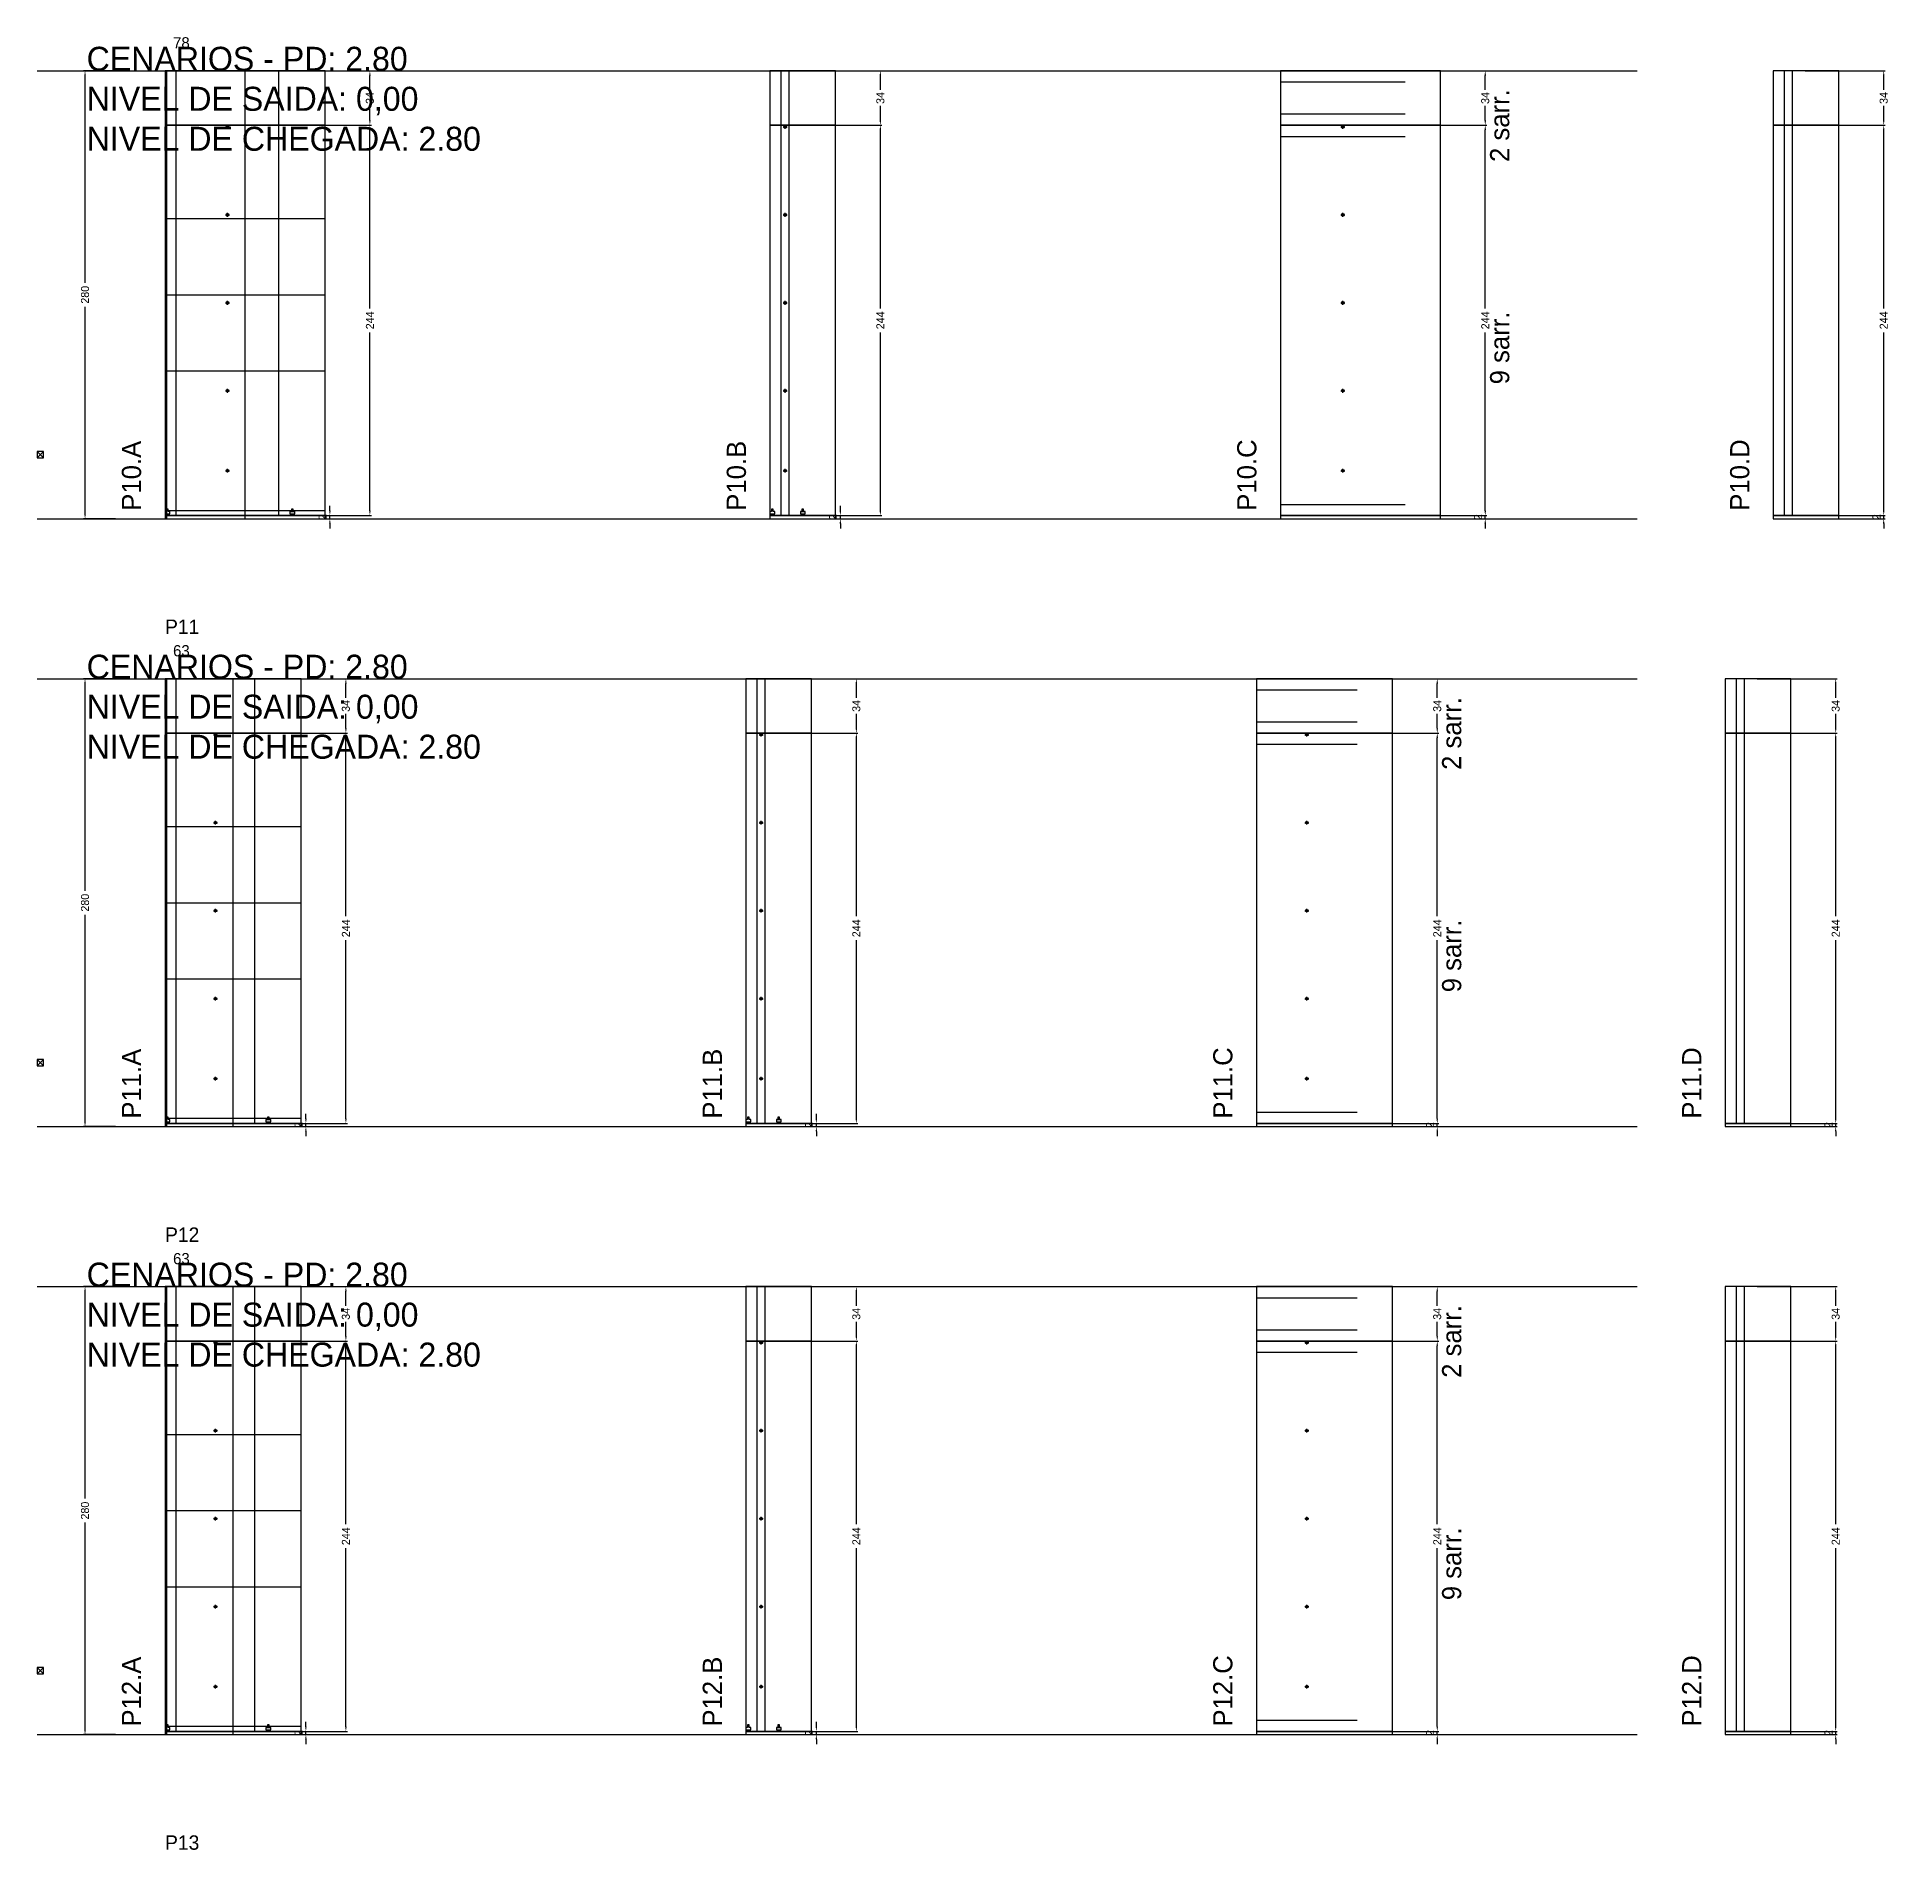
# Model space of a CAD drawing. Header units: centimetres. Extents: x -8500 to 4118, y -39526 to 295.
# Drawn here: x -7000 to -5843, y -4632 to -3499 of the extents above; entities that cross this region are included whole.
import ezdxf

# ---------------------------------------------------------------- set-up
doc = ezdxf.new("R2010")
doc.units = ezdxf.units.CM
doc.linetypes.add('DASHED', pattern=[2, -2])
for name, color, linetype in [('CHAPA', 140, 'Continuous'), ('COTA', 241, 'Continuous'), ('COTAS FURACAO', 16, 'Continuous'), ('Madeira', 30, 'Continuous'), ('MEIO_PONT', 160, 'Continuous'), ('NOMENCLATURA', 7, 'Continuous'), ('Nível', 160, 'Continuous'), ('Painéis', 200, 'Continuous'), ('Perfil Metálico', 150, 'Continuous'), ('SARR_2.2x7', 40, 'Continuous'), ('SARRAFO DE PRESSAO', 200, 'Continuous'), ('texto', 7, 'Continuous'), ('TEXTO_GERAL', 7, 'Continuous')]:
    doc.layers.add(name, color=color, linetype=linetype)
doc.dimstyles.new('PAINEL-NOVA', dxfattribs={"dimtxt": 5, "dimasz": 3, "dimexe": 1, "dimexo": 1, "dimgap": 1, "dimtad": 1, "dimcen": 2.5, "dimazin": 3, "dimtfac": 1, "dimtmove": 0, "dimatfit": 3})

# ---------------------------------------------------------------- blocks, each defined once
blk = doc.blocks.new('_CLOSEDFILLED')
at = {"color": 0, "linetype": 'BYBLOCK'}
blk.add_solid([(-1, 0.16), (0, 0), (-1, -0.16)], dxfattribs=at)
blk = doc.blocks.new('*D235')
for p, q in [((-6951, -3520), (-6971, -3520)), ((-6970, -3652.5), (-6970, -3523)), ((-6970, -3797), (-6970, -3667.5)), ((-6951, -3800), (-6971, -3800))]:
    blk.add_line(p, q)
at = {"layer": 'Defpoints'}
for p in [(-6950, -3520), (-6970, -3800), (-6950, -3800)]:
    blk.add_point(p, dxfattribs=at)
at = {"layer": 'COTA', "xscale": 3, "yscale": 3}
for p, rotation in [((-6970, -3520), 90), ((-6970, -3800), 270)]:
    blk.add_blockref('_CLOSEDFILLED', p, dxfattribs=dict(at, rotation=rotation))
at = {"layer": 'COTA', "insert": (-6970, -3660), "char_height": 5, "attachment_point": 5, "rotation": 90}
blk.add_mtext('280', dxfattribs=at)
blk = doc.blocks.new('MULDURA')
at = {"layer": 'Paineis'}
for p, q in [((0, 0), (4, 4)), ((4, 0), (0, 4))]:
    blk.add_line(p, q, dxfattribs=at)
blk.add_lwpolyline([(0, 0), (4, 0), (4, 4), (0, 4)], close=True, dxfattribs=at)
blk = doc.blocks.new('*D237')
for p, q in [((-6841, -3554), (-6791, -3554)), ((-6792, -3668.5), (-6792, -3557)), ((-6792, -3795), (-6792, -3683.5)), ((-6841, -3798), (-6791, -3798))]:
    blk.add_line(p, q)
at = {"layer": 'Defpoints'}
for p in [(-6842, -3554), (-6842, -3798), (-6792, -3798)]:
    blk.add_point(p, dxfattribs=at)
at = {"layer": 'COTA', "xscale": 3, "yscale": 3}
for p, rotation in [((-6792, -3554), 90), ((-6792, -3798), 270)]:
    blk.add_blockref('_CLOSEDFILLED', p, dxfattribs=dict(at, rotation=rotation))
at = {"layer": 'COTA', "insert": (-6792, -3676), "char_height": 5, "attachment_point": 5, "rotation": 90}
blk.add_mtext('244', dxfattribs=at)
blk = doc.blocks.new('*D238')
for p, q in [((-6841, -3520), (-6791, -3520)), ((-6792, -3532), (-6792, -3523)), ((-6792, -3551), (-6792, -3542)), ((-6841, -3554), (-6791, -3554))]:
    blk.add_line(p, q)
at = {"layer": 'Defpoints'}
for p in [(-6842, -3520), (-6842, -3554), (-6792, -3554)]:
    blk.add_point(p, dxfattribs=at)
at = {"layer": 'COTA', "xscale": 3, "yscale": 3}
for p, rotation in [((-6792, -3520), 90), ((-6792, -3554), 270)]:
    blk.add_blockref('_CLOSEDFILLED', p, dxfattribs=dict(at, rotation=rotation))
at = {"layer": 'COTA', "insert": (-6792, -3537), "char_height": 5, "attachment_point": 5, "rotation": 90}
blk.add_mtext('34', dxfattribs=at)
blk = doc.blocks.new('SLIPTEE')
at = {"layer": 'Paineis'}
blk.add_lwpolyline([(0, 0), (3, 0), (3, 1.5), (2, 1.5), (2, 3), (1, 3), (1, 1.5), (0, 1.5)], close=True, dxfattribs=at)
blk = doc.blocks.new('SLIPTDD')
at = {"layer": 'Paineis'}
blk.add_line((0, 1.5), (3, 1.5), dxfattribs=at)
blk.add_lwpolyline([(0, 0), (3, 0), (3, 1.5), (2, 1.5), (2, 3), (1, 3), (1, 1.5), (0, 1.5)], close=True, dxfattribs=at)
blk = doc.blocks.new('furacao')
at = {"layer": 'COTAS FURACAO'}
for p, q in [((-1.2, 0), (1.2, 0)), ((0, -1.2), (0, 1.2))]:
    blk.add_line(p, q, dxfattribs=at)
blk.add_circle((0, 0), 0.8, dxfattribs=at)
blk = doc.blocks.new('*D240')
for p, q in [((-6522, -3554), (-6472, -3554)), ((-6473, -3668.5), (-6473, -3557)), ((-6473, -3795), (-6473, -3683.5)), ((-6522, -3798), (-6472, -3798))]:
    blk.add_line(p, q)
at = {"layer": 'Defpoints'}
for p in [(-6523, -3554), (-6523, -3798), (-6473, -3798)]:
    blk.add_point(p, dxfattribs=at)
at = {"layer": 'COTA', "xscale": 3, "yscale": 3}
for p, rotation in [((-6473, -3554), 90), ((-6473, -3798), 270)]:
    blk.add_blockref('_CLOSEDFILLED', p, dxfattribs=dict(at, rotation=rotation))
at = {"layer": 'COTA', "insert": (-6473, -3676), "char_height": 5, "attachment_point": 5, "rotation": 90}
blk.add_mtext('244', dxfattribs=at)
blk = doc.blocks.new('*D241')
for p, q in [((-6522, -3520), (-6472, -3520)), ((-6473, -3532), (-6473, -3523)), ((-6473, -3551), (-6473, -3542)), ((-6522, -3554), (-6472, -3554))]:
    blk.add_line(p, q)
at = {"layer": 'Defpoints'}
for p in [(-6523, -3520), (-6523, -3554), (-6473, -3554)]:
    blk.add_point(p, dxfattribs=at)
at = {"layer": 'COTA', "xscale": 3, "yscale": 3}
for p, rotation in [((-6473, -3520), 90), ((-6473, -3554), 270)]:
    blk.add_blockref('_CLOSEDFILLED', p, dxfattribs=dict(at, rotation=rotation))
at = {"layer": 'COTA', "insert": (-6473, -3537), "char_height": 5, "attachment_point": 5, "rotation": 90}
blk.add_mtext('34', dxfattribs=at)
blk = doc.blocks.new('*D243')
for p, q in [((-6144, -3554), (-6094, -3554)), ((-6095, -3668.5), (-6095, -3557)), ((-6095, -3795), (-6095, -3683.5)), ((-6144, -3798), (-6094, -3798))]:
    blk.add_line(p, q)
at = {"layer": 'Defpoints'}
for p in [(-6145, -3554), (-6145, -3798), (-6095, -3798)]:
    blk.add_point(p, dxfattribs=at)
at = {"layer": 'COTA', "xscale": 3, "yscale": 3}
for p, rotation in [((-6095, -3554), 90), ((-6095, -3798), 270)]:
    blk.add_blockref('_CLOSEDFILLED', p, dxfattribs=dict(at, rotation=rotation))
at = {"layer": 'COTA', "insert": (-6095, -3676), "char_height": 5, "attachment_point": 5, "rotation": 90}
blk.add_mtext('244', dxfattribs=at)
blk = doc.blocks.new('*D244')
for p, q in [((-6144, -3520), (-6094, -3520)), ((-6095, -3532), (-6095, -3523)), ((-6095, -3551), (-6095, -3542)), ((-6144, -3554), (-6094, -3554))]:
    blk.add_line(p, q)
at = {"layer": 'Defpoints'}
for p in [(-6145, -3520), (-6145, -3554), (-6095, -3554)]:
    blk.add_point(p, dxfattribs=at)
at = {"layer": 'COTA', "xscale": 3, "yscale": 3}
for p, rotation in [((-6095, -3520), 90), ((-6095, -3554), 270)]:
    blk.add_blockref('_CLOSEDFILLED', p, dxfattribs=dict(at, rotation=rotation))
at = {"layer": 'COTA', "insert": (-6095, -3537), "char_height": 5, "attachment_point": 5, "rotation": 90}
blk.add_mtext('34', dxfattribs=at)
blk = doc.blocks.new('*D246')
for p, q in [((-5895, -3554), (-5845, -3554)), ((-5846, -3668.5), (-5846, -3557)), ((-5846, -3795), (-5846, -3683.5)), ((-5895, -3798), (-5845, -3798))]:
    blk.add_line(p, q)
at = {"layer": 'Defpoints'}
for p in [(-5896, -3554), (-5896, -3798), (-5846, -3798)]:
    blk.add_point(p, dxfattribs=at)
at = {"layer": 'COTA', "xscale": 3, "yscale": 3}
for p, rotation in [((-5846, -3554), 90), ((-5846, -3798), 270)]:
    blk.add_blockref('_CLOSEDFILLED', p, dxfattribs=dict(at, rotation=rotation))
at = {"layer": 'COTA', "insert": (-5846, -3676), "char_height": 5, "attachment_point": 5, "rotation": 90}
blk.add_mtext('244', dxfattribs=at)
blk = doc.blocks.new('*D247')
for p, q in [((-5895, -3520), (-5845, -3520)), ((-5846, -3532), (-5846, -3523)), ((-5846, -3551), (-5846, -3542)), ((-5895, -3554), (-5845, -3554))]:
    blk.add_line(p, q)
at = {"layer": 'Defpoints'}
for p in [(-5896, -3520), (-5896, -3554), (-5846, -3554)]:
    blk.add_point(p, dxfattribs=at)
at = {"layer": 'COTA', "xscale": 3, "yscale": 3}
for p, rotation in [((-5846, -3520), 90), ((-5846, -3554), 270)]:
    blk.add_blockref('_CLOSEDFILLED', p, dxfattribs=dict(at, rotation=rotation))
at = {"layer": 'COTA', "insert": (-5846, -3537), "char_height": 5, "attachment_point": 5, "rotation": 90}
blk.add_mtext('34', dxfattribs=at)
blk = doc.blocks.new('*D261')
for p, q in [((-6951, -3900), (-6971, -3900)), ((-6970, -4032.5), (-6970, -3903)), ((-6970, -4177), (-6970, -4047.5)), ((-6951, -4180), (-6971, -4180))]:
    blk.add_line(p, q)
at = {"layer": 'Defpoints'}
for p in [(-6950, -3900), (-6970, -4180), (-6950, -4180)]:
    blk.add_point(p, dxfattribs=at)
at = {"layer": 'COTA', "xscale": 3, "yscale": 3}
for p, rotation in [((-6970, -3900), 90), ((-6970, -4180), 270)]:
    blk.add_blockref('_CLOSEDFILLED', p, dxfattribs=dict(at, rotation=rotation))
at = {"layer": 'COTA', "insert": (-6970, -4040), "char_height": 5, "attachment_point": 5, "rotation": 90}
blk.add_mtext('280', dxfattribs=at)
blk = doc.blocks.new('*D263')
for p, q in [((-6856, -3934), (-6806, -3934)), ((-6807, -4048.5), (-6807, -3937)), ((-6807, -4175), (-6807, -4063.5)), ((-6856, -4178), (-6806, -4178))]:
    blk.add_line(p, q)
at = {"layer": 'Defpoints'}
for p in [(-6857, -3934), (-6857, -4178), (-6807, -4178)]:
    blk.add_point(p, dxfattribs=at)
at = {"layer": 'COTA', "xscale": 3, "yscale": 3}
for p, rotation in [((-6807, -3934), 90), ((-6807, -4178), 270)]:
    blk.add_blockref('_CLOSEDFILLED', p, dxfattribs=dict(at, rotation=rotation))
at = {"layer": 'COTA', "insert": (-6807, -4056), "char_height": 5, "attachment_point": 5, "rotation": 90}
blk.add_mtext('244', dxfattribs=at)
blk = doc.blocks.new('*D264')
for p, q in [((-6856, -3900), (-6806, -3900)), ((-6807, -3912), (-6807, -3903)), ((-6807, -3931), (-6807, -3922)), ((-6856, -3934), (-6806, -3934))]:
    blk.add_line(p, q)
at = {"layer": 'Defpoints'}
for p in [(-6857, -3900), (-6857, -3934), (-6807, -3934)]:
    blk.add_point(p, dxfattribs=at)
at = {"layer": 'COTA', "xscale": 3, "yscale": 3}
for p, rotation in [((-6807, -3900), 90), ((-6807, -3934), 270)]:
    blk.add_blockref('_CLOSEDFILLED', p, dxfattribs=dict(at, rotation=rotation))
at = {"layer": 'COTA', "insert": (-6807, -3917), "char_height": 5, "attachment_point": 5, "rotation": 90}
blk.add_mtext('34', dxfattribs=at)
blk = doc.blocks.new('*D266')
for p, q in [((-6537, -3934), (-6487, -3934)), ((-6488, -4048.5), (-6488, -3937)), ((-6488, -4175), (-6488, -4063.5)), ((-6537, -4178), (-6487, -4178))]:
    blk.add_line(p, q)
at = {"layer": 'Defpoints'}
for p in [(-6538, -3934), (-6538, -4178), (-6488, -4178)]:
    blk.add_point(p, dxfattribs=at)
at = {"layer": 'COTA', "xscale": 3, "yscale": 3}
for p, rotation in [((-6488, -3934), 90), ((-6488, -4178), 270)]:
    blk.add_blockref('_CLOSEDFILLED', p, dxfattribs=dict(at, rotation=rotation))
at = {"layer": 'COTA', "insert": (-6488, -4056), "char_height": 5, "attachment_point": 5, "rotation": 90}
blk.add_mtext('244', dxfattribs=at)
blk = doc.blocks.new('*D267')
for p, q in [((-6537, -3900), (-6487, -3900)), ((-6488, -3912), (-6488, -3903)), ((-6488, -3931), (-6488, -3922)), ((-6537, -3934), (-6487, -3934))]:
    blk.add_line(p, q)
at = {"layer": 'Defpoints'}
for p in [(-6538, -3900), (-6538, -3934), (-6488, -3934)]:
    blk.add_point(p, dxfattribs=at)
at = {"layer": 'COTA', "xscale": 3, "yscale": 3}
for p, rotation in [((-6488, -3900), 90), ((-6488, -3934), 270)]:
    blk.add_blockref('_CLOSEDFILLED', p, dxfattribs=dict(at, rotation=rotation))
at = {"layer": 'COTA', "insert": (-6488, -3917), "char_height": 5, "attachment_point": 5, "rotation": 90}
blk.add_mtext('34', dxfattribs=at)
blk = doc.blocks.new('*D269')
for p, q in [((-6174, -3934), (-6124, -3934)), ((-6125, -4048.5), (-6125, -3937)), ((-6125, -4175), (-6125, -4063.5)), ((-6174, -4178), (-6124, -4178))]:
    blk.add_line(p, q)
at = {"layer": 'Defpoints'}
for p in [(-6175, -3934), (-6175, -4178), (-6125, -4178)]:
    blk.add_point(p, dxfattribs=at)
at = {"layer": 'COTA', "xscale": 3, "yscale": 3}
for p, rotation in [((-6125, -3934), 90), ((-6125, -4178), 270)]:
    blk.add_blockref('_CLOSEDFILLED', p, dxfattribs=dict(at, rotation=rotation))
at = {"layer": 'COTA', "insert": (-6125, -4056), "char_height": 5, "attachment_point": 5, "rotation": 90}
blk.add_mtext('244', dxfattribs=at)
blk = doc.blocks.new('*D270')
for p, q in [((-6174, -3900), (-6124, -3900)), ((-6125, -3912), (-6125, -3903)), ((-6125, -3931), (-6125, -3922)), ((-6174, -3934), (-6124, -3934))]:
    blk.add_line(p, q)
at = {"layer": 'Defpoints'}
for p in [(-6175, -3900), (-6175, -3934), (-6125, -3934)]:
    blk.add_point(p, dxfattribs=at)
at = {"layer": 'COTA', "xscale": 3, "yscale": 3}
for p, rotation in [((-6125, -3900), 90), ((-6125, -3934), 270)]:
    blk.add_blockref('_CLOSEDFILLED', p, dxfattribs=dict(at, rotation=rotation))
at = {"layer": 'COTA', "insert": (-6125, -3917), "char_height": 5, "attachment_point": 5, "rotation": 90}
blk.add_mtext('34', dxfattribs=at)
blk = doc.blocks.new('*D272')
for p, q in [((-5925, -3934), (-5875, -3934)), ((-5876, -4048.5), (-5876, -3937)), ((-5876, -4175), (-5876, -4063.5)), ((-5925, -4178), (-5875, -4178))]:
    blk.add_line(p, q)
at = {"layer": 'Defpoints'}
for p in [(-5926, -3934), (-5926, -4178), (-5876, -4178)]:
    blk.add_point(p, dxfattribs=at)
at = {"layer": 'COTA', "xscale": 3, "yscale": 3}
for p, rotation in [((-5876, -3934), 90), ((-5876, -4178), 270)]:
    blk.add_blockref('_CLOSEDFILLED', p, dxfattribs=dict(at, rotation=rotation))
at = {"layer": 'COTA', "insert": (-5876, -4056), "char_height": 5, "attachment_point": 5, "rotation": 90}
blk.add_mtext('244', dxfattribs=at)
blk = doc.blocks.new('*D273')
for p, q in [((-5925, -3900), (-5875, -3900)), ((-5876, -3912), (-5876, -3903)), ((-5876, -3931), (-5876, -3922)), ((-5925, -3934), (-5875, -3934))]:
    blk.add_line(p, q)
at = {"layer": 'Defpoints'}
for p in [(-5926, -3900), (-5926, -3934), (-5876, -3934)]:
    blk.add_point(p, dxfattribs=at)
at = {"layer": 'COTA', "xscale": 3, "yscale": 3}
for p, rotation in [((-5876, -3900), 90), ((-5876, -3934), 270)]:
    blk.add_blockref('_CLOSEDFILLED', p, dxfattribs=dict(at, rotation=rotation))
at = {"layer": 'COTA', "insert": (-5876, -3917), "char_height": 5, "attachment_point": 5, "rotation": 90}
blk.add_mtext('34', dxfattribs=at)
blk = doc.blocks.new('*D287')
for p, q in [((-6951, -4280), (-6971, -4280)), ((-6970, -4412.5), (-6970, -4283)), ((-6970, -4557), (-6970, -4427.5)), ((-6951, -4560), (-6971, -4560))]:
    blk.add_line(p, q)
at = {"layer": 'Defpoints'}
for p in [(-6950, -4280), (-6970, -4560), (-6950, -4560)]:
    blk.add_point(p, dxfattribs=at)
at = {"layer": 'COTA', "xscale": 3, "yscale": 3}
for p, rotation in [((-6970, -4280), 90), ((-6970, -4560), 270)]:
    blk.add_blockref('_CLOSEDFILLED', p, dxfattribs=dict(at, rotation=rotation))
at = {"layer": 'COTA', "insert": (-6970, -4420), "char_height": 5, "attachment_point": 5, "rotation": 90}
blk.add_mtext('280', dxfattribs=at)
blk = doc.blocks.new('*D289')
for p, q in [((-6856, -4314), (-6806, -4314)), ((-6807, -4428.5), (-6807, -4317)), ((-6807, -4555), (-6807, -4443.5)), ((-6856, -4558), (-6806, -4558))]:
    blk.add_line(p, q)
at = {"layer": 'Defpoints'}
for p in [(-6857, -4314), (-6857, -4558), (-6807, -4558)]:
    blk.add_point(p, dxfattribs=at)
at = {"layer": 'COTA', "xscale": 3, "yscale": 3}
for p, rotation in [((-6807, -4314), 90), ((-6807, -4558), 270)]:
    blk.add_blockref('_CLOSEDFILLED', p, dxfattribs=dict(at, rotation=rotation))
at = {"layer": 'COTA', "insert": (-6807, -4436), "char_height": 5, "attachment_point": 5, "rotation": 90}
blk.add_mtext('244', dxfattribs=at)
blk = doc.blocks.new('*D290')
for p, q in [((-6856, -4280), (-6806, -4280)), ((-6807, -4292), (-6807, -4283)), ((-6807, -4311), (-6807, -4302)), ((-6856, -4314), (-6806, -4314))]:
    blk.add_line(p, q)
at = {"layer": 'Defpoints'}
for p in [(-6857, -4280), (-6857, -4314), (-6807, -4314)]:
    blk.add_point(p, dxfattribs=at)
at = {"layer": 'COTA', "xscale": 3, "yscale": 3}
for p, rotation in [((-6807, -4280), 90), ((-6807, -4314), 270)]:
    blk.add_blockref('_CLOSEDFILLED', p, dxfattribs=dict(at, rotation=rotation))
at = {"layer": 'COTA', "insert": (-6807, -4297), "char_height": 5, "attachment_point": 5, "rotation": 90}
blk.add_mtext('34', dxfattribs=at)
blk = doc.blocks.new('*D292')
for p, q in [((-6537, -4314), (-6487, -4314)), ((-6488, -4428.5), (-6488, -4317)), ((-6488, -4555), (-6488, -4443.5)), ((-6537, -4558), (-6487, -4558))]:
    blk.add_line(p, q)
at = {"layer": 'Defpoints'}
for p in [(-6538, -4314), (-6538, -4558), (-6488, -4558)]:
    blk.add_point(p, dxfattribs=at)
at = {"layer": 'COTA', "xscale": 3, "yscale": 3}
for p, rotation in [((-6488, -4314), 90), ((-6488, -4558), 270)]:
    blk.add_blockref('_CLOSEDFILLED', p, dxfattribs=dict(at, rotation=rotation))
at = {"layer": 'COTA', "insert": (-6488, -4436), "char_height": 5, "attachment_point": 5, "rotation": 90}
blk.add_mtext('244', dxfattribs=at)
blk = doc.blocks.new('*D293')
for p, q in [((-6537, -4280), (-6487, -4280)), ((-6488, -4292), (-6488, -4283)), ((-6488, -4311), (-6488, -4302)), ((-6537, -4314), (-6487, -4314))]:
    blk.add_line(p, q)
at = {"layer": 'Defpoints'}
for p in [(-6538, -4280), (-6538, -4314), (-6488, -4314)]:
    blk.add_point(p, dxfattribs=at)
at = {"layer": 'COTA', "xscale": 3, "yscale": 3}
for p, rotation in [((-6488, -4280), 90), ((-6488, -4314), 270)]:
    blk.add_blockref('_CLOSEDFILLED', p, dxfattribs=dict(at, rotation=rotation))
at = {"layer": 'COTA', "insert": (-6488, -4297), "char_height": 5, "attachment_point": 5, "rotation": 90}
blk.add_mtext('34', dxfattribs=at)
blk = doc.blocks.new('*D295')
for p, q in [((-6174, -4314), (-6124, -4314)), ((-6125, -4428.5), (-6125, -4317)), ((-6125, -4555), (-6125, -4443.5)), ((-6174, -4558), (-6124, -4558))]:
    blk.add_line(p, q)
at = {"layer": 'Defpoints'}
for p in [(-6175, -4314), (-6175, -4558), (-6125, -4558)]:
    blk.add_point(p, dxfattribs=at)
at = {"layer": 'COTA', "xscale": 3, "yscale": 3}
for p, rotation in [((-6125, -4314), 90), ((-6125, -4558), 270)]:
    blk.add_blockref('_CLOSEDFILLED', p, dxfattribs=dict(at, rotation=rotation))
at = {"layer": 'COTA', "insert": (-6125, -4436), "char_height": 5, "attachment_point": 5, "rotation": 90}
blk.add_mtext('244', dxfattribs=at)
blk = doc.blocks.new('*D296')
for p, q in [((-6174, -4280), (-6124, -4280)), ((-6125, -4292), (-6125, -4283)), ((-6125, -4311), (-6125, -4302)), ((-6174, -4314), (-6124, -4314))]:
    blk.add_line(p, q)
at = {"layer": 'Defpoints'}
for p in [(-6175, -4280), (-6175, -4314), (-6125, -4314)]:
    blk.add_point(p, dxfattribs=at)
at = {"layer": 'COTA', "xscale": 3, "yscale": 3}
for p, rotation in [((-6125, -4280), 90), ((-6125, -4314), 270)]:
    blk.add_blockref('_CLOSEDFILLED', p, dxfattribs=dict(at, rotation=rotation))
at = {"layer": 'COTA', "insert": (-6125, -4297), "char_height": 5, "attachment_point": 5, "rotation": 90}
blk.add_mtext('34', dxfattribs=at)
blk = doc.blocks.new('*D298')
for p, q in [((-5925, -4314), (-5875, -4314)), ((-5876, -4428.5), (-5876, -4317)), ((-5876, -4555), (-5876, -4443.5)), ((-5925, -4558), (-5875, -4558))]:
    blk.add_line(p, q)
at = {"layer": 'Defpoints'}
for p in [(-5926, -4314), (-5926, -4558), (-5876, -4558)]:
    blk.add_point(p, dxfattribs=at)
at = {"layer": 'COTA', "xscale": 3, "yscale": 3}
for p, rotation in [((-5876, -4314), 90), ((-5876, -4558), 270)]:
    blk.add_blockref('_CLOSEDFILLED', p, dxfattribs=dict(at, rotation=rotation))
at = {"layer": 'COTA', "insert": (-5876, -4436), "char_height": 5, "attachment_point": 5, "rotation": 90}
blk.add_mtext('244', dxfattribs=at)
blk = doc.blocks.new('*D299')
for p, q in [((-5925, -4280), (-5875, -4280)), ((-5876, -4292), (-5876, -4283)), ((-5876, -4311), (-5876, -4302)), ((-5925, -4314), (-5875, -4314))]:
    blk.add_line(p, q)
at = {"layer": 'Defpoints'}
for p in [(-5926, -4280), (-5926, -4314), (-5876, -4314)]:
    blk.add_point(p, dxfattribs=at)
at = {"layer": 'COTA', "xscale": 3, "yscale": 3}
for p, rotation in [((-5876, -4280), 90), ((-5876, -4314), 270)]:
    blk.add_blockref('_CLOSEDFILLED', p, dxfattribs=dict(at, rotation=rotation))
at = {"layer": 'COTA', "insert": (-5876, -4297), "char_height": 5, "attachment_point": 5, "rotation": 90}
blk.add_mtext('34', dxfattribs=at)

msp = doc.modelspace()

# ---------------------------------------------------------------- linework, layer by layer
at = {"layer": 'CHAPA'}
for points in [[(-6920, -3800), (-6918.8, -3800), (-6918.8, -3520), (-6920, -3520)], [(-6920, -4180), (-6918.8, -4180), (-6918.8, -3900), (-6920, -3900)], [(-6920, -4560), (-6918.8, -4560), (-6918.8, -4280), (-6920, -4280)]]:
    msp.add_lwpolyline(points, close=True, dxfattribs=at)
at = {"layer": 'Madeira'}
for points in [[(-6920, -3612.4), (-6820, -3612.4)], [(-6920, -3707.6), (-6820, -3707.6)], [(-6920, -3992.4), (-6835, -3992.4)], [(-6920, -4087.6), (-6835, -4087.6)], [(-6920, -4372.4), (-6835, -4372.4)], [(-6920, -4467.6), (-6835, -4467.6)]]:
    msp.add_lwpolyline(points, dxfattribs=at)
at = {"layer": 'MEIO_PONT'}
for points in [[(-6920, -3660), (-6820, -3660)], [(-6920, -4040), (-6835, -4040)], [(-6920, -4420), (-6835, -4420)]]:
    msp.add_lwpolyline(points, dxfattribs=at)
at = {"layer": 'Nível', "linetype": 'DASHED'}
for points in [[(-7000, -3520), (-6000, -3520)], [(-7000, -3800), (-6000, -3800)], [(-7000, -3900), (-6000, -3900)], [(-7000, -4180), (-6000, -4180)], [(-7000, -4280), (-6000, -4280)], [(-7000, -4560), (-6000, -4560)]]:
    msp.add_lwpolyline(points, dxfattribs=at)
at = {"layer": 'Painéis'}
for points in [[(-6920, -3554), (-6820, -3554), (-6820, -3520), (-6920, -3520)], [(-6920, -3800), (-6820, -3800), (-6820, -3520), (-6920, -3520)], [(-6542, -3554), (-6501, -3554), (-6501, -3520), (-6542, -3520)], [(-6223, -3554), (-6123, -3554), (-6123, -3520), (-6223, -3520)], [(-5915, -3554), (-5874, -3554), (-5874, -3520), (-5915, -3520)], [(-6920, -3798), (-6820, -3798), (-6820, -3554), (-6920, -3554)], [(-6542, -3798), (-6501, -3798), (-6501, -3554), (-6542, -3554)], [(-6223, -3798), (-6123, -3798), (-6123, -3554), (-6223, -3554)], [(-5915, -3798), (-5874, -3798), (-5874, -3554), (-5915, -3554)], [(-6920, -3800), (-6820, -3800), (-6820, -3798), (-6920, -3798)], [(-6542, -3800), (-6501, -3800), (-6501, -3798), (-6542, -3798)], [(-6223, -3800), (-6123, -3800), (-6123, -3798), (-6223, -3798)], [(-5915, -3800), (-5874, -3800), (-5874, -3798), (-5915, -3798)], [(-6920, -3934), (-6835, -3934), (-6835, -3900), (-6920, -3900)], [(-6920, -4180), (-6835, -4180), (-6835, -3900), (-6920, -3900)], [(-6557, -3934), (-6516, -3934), (-6516, -3900), (-6557, -3900)], [(-6238, -3934), (-6153, -3934), (-6153, -3900), (-6238, -3900)], [(-5945, -3934), (-5904, -3934), (-5904, -3900), (-5945, -3900)], [(-6920, -4178), (-6835, -4178), (-6835, -3934), (-6920, -3934)], [(-6557, -4178), (-6516, -4178), (-6516, -3934), (-6557, -3934)], [(-6238, -4178), (-6153, -4178), (-6153, -3934), (-6238, -3934)], [(-5945, -4178), (-5904, -4178), (-5904, -3934), (-5945, -3934)], [(-6920, -4180), (-6835, -4180), (-6835, -4178), (-6920, -4178)], [(-6557, -4180), (-6516, -4180), (-6516, -4178), (-6557, -4178)], [(-6238, -4180), (-6153, -4180), (-6153, -4178), (-6238, -4178)], [(-5945, -4180), (-5904, -4180), (-5904, -4178), (-5945, -4178)], [(-6920, -4314), (-6835, -4314), (-6835, -4280), (-6920, -4280)], [(-6920, -4560), (-6835, -4560), (-6835, -4280), (-6920, -4280)], [(-6557, -4314), (-6516, -4314), (-6516, -4280), (-6557, -4280)], [(-6238, -4314), (-6153, -4314), (-6153, -4280), (-6238, -4280)], [(-5945, -4314), (-5904, -4314), (-5904, -4280), (-5945, -4280)], [(-6920, -4558), (-6835, -4558), (-6835, -4314), (-6920, -4314)], [(-6557, -4558), (-6516, -4558), (-6516, -4314), (-6557, -4314)], [(-6238, -4558), (-6153, -4558), (-6153, -4314), (-6238, -4314)], [(-5945, -4558), (-5904, -4558), (-5904, -4314), (-5945, -4314)], [(-6920, -4560), (-6835, -4560), (-6835, -4558), (-6920, -4558)], [(-6557, -4560), (-6516, -4560), (-6516, -4558), (-6557, -4558)], [(-6238, -4560), (-6153, -4560), (-6153, -4558), (-6238, -4558)], [(-5945, -4560), (-5904, -4560), (-5904, -4558), (-5945, -4558)]]:
    msp.add_lwpolyline(points, close=True, dxfattribs=at)
at = {"layer": 'Perfil Metálico'}
for p, q in [((-6870, -3800), (-6870, -3520)), ((-6877.5, -4180), (-6877.5, -3900)), ((-6877.5, -4560), (-6877.5, -4280))]:
    msp.add_line(p, q, dxfattribs=at)
at = {"layer": 'SARR_2.2x7'}
for points in [[(-6913, -3554), (-6913, -3520)], [(-6849, -3554), (-6849, -3520)], [(-6535, -3554), (-6535, -3520)], [(-6530, -3554), (-6530, -3520)], [(-6223, -3527), (-6145, -3527)], [(-5908, -3554), (-5908, -3520)], [(-5903, -3554), (-5903, -3520)], [(-6223, -3547), (-6145, -3547)], [(-6223, -3561), (-6145, -3561)], [(-6223, -3791), (-6145, -3791)], [(-6913, -3934), (-6913, -3900)], [(-6864, -3934), (-6864, -3900)], [(-6550, -3934), (-6550, -3900)], [(-6545, -3934), (-6545, -3900)], [(-5938, -3934), (-5938, -3900)], [(-5933, -3934), (-5933, -3900)], [(-6238, -3907), (-6175, -3907)], [(-6238, -3927), (-6175, -3927)], [(-6238, -3941), (-6175, -3941)], [(-6238, -4171), (-6175, -4171)], [(-6913, -4314), (-6913, -4280)], [(-6864, -4314), (-6864, -4280)], [(-6550, -4314), (-6550, -4280)], [(-6545, -4314), (-6545, -4280)], [(-5938, -4314), (-5938, -4280)], [(-5933, -4314), (-5933, -4280)], [(-6238, -4287), (-6175, -4287)], [(-6238, -4307), (-6175, -4307)], [(-6238, -4321), (-6175, -4321)], [(-6238, -4551), (-6175, -4551)]]:
    msp.add_lwpolyline(points, dxfattribs=at)
at = {"layer": 'SARR_2.2x7', "linetype": 'DASHED'}
for points in [[(-6913, -3798), (-6913, -3554)], [(-6849, -3798), (-6849, -3554)], [(-6535, -3798), (-6535, -3554)], [(-6530, -3798), (-6530, -3554)], [(-5908, -3798), (-5908, -3554)], [(-5903, -3798), (-5903, -3554)], [(-6913, -4178), (-6913, -3934)], [(-6864, -4178), (-6864, -3934)], [(-6550, -4178), (-6550, -3934)], [(-6545, -4178), (-6545, -3934)], [(-5938, -4178), (-5938, -3934)], [(-5933, -4178), (-5933, -3934)], [(-6913, -4558), (-6913, -4314)], [(-6864, -4558), (-6864, -4314)], [(-6550, -4558), (-6550, -4314)], [(-6545, -4558), (-6545, -4314)], [(-5938, -4558), (-5938, -4314)], [(-5933, -4558), (-5933, -4314)]]:
    msp.add_lwpolyline(points, dxfattribs=at)
at = {"layer": 'SARRAFO DE PRESSAO'}
for points in [[(-6920, -3800), (-6820, -3800), (-6820, -3795), (-6920, -3795)], [(-6920, -4180), (-6835, -4180), (-6835, -4175), (-6920, -4175)], [(-6920, -4560), (-6835, -4560), (-6835, -4555), (-6920, -4555)]]:
    msp.add_lwpolyline(points, close=True, dxfattribs=at)

# ---------------------------------------------------------------- block references
at = {"layer": 'COTA'}
for name, p in [('furacao', (-6881, -3555)), ('furacao', (-6532.5, -3555)), ('furacao', (-6184, -3555)), ('furacao', (-6881, -3610)), ('furacao', (-6532.5, -3610)), ('furacao', (-6184, -3610)), ('furacao', (-6881, -3665)), ('furacao', (-6532.5, -3665)), ('furacao', (-6184, -3665)), ('furacao', (-6881, -3720)), ('furacao', (-6532.5, -3720)), ('furacao', (-6184, -3720)), ('MULDURA', (-7000, -3762)), ('furacao', (-6881, -3770)), ('furacao', (-6532.5, -3770)), ('furacao', (-6184, -3770)), ('SLIPTEE', (-6920, -3797)), ('SLIPTDD', (-6842, -3797)), ('SLIPTEE', (-6542, -3797)), ('SLIPTDD', (-6523, -3797)), ('furacao', (-6888.5, -3935)), ('furacao', (-6547.5, -3935)), ('furacao', (-6206.5, -3935)), ('furacao', (-6888.5, -3990)), ('furacao', (-6547.5, -3990)), ('furacao', (-6206.5, -3990)), ('furacao', (-6888.5, -4045)), ('furacao', (-6547.5, -4045)), ('furacao', (-6206.5, -4045)), ('furacao', (-6888.5, -4100)), ('furacao', (-6547.5, -4100)), ('furacao', (-6206.5, -4100)), ('MULDURA', (-7000, -4142)), ('furacao', (-6888.5, -4150)), ('furacao', (-6547.5, -4150)), ('furacao', (-6206.5, -4150)), ('SLIPTEE', (-6920, -4177)), ('SLIPTDD', (-6857, -4177)), ('SLIPTEE', (-6557, -4177)), ('SLIPTDD', (-6538, -4177)), ('furacao', (-6888.5, -4315)), ('furacao', (-6547.5, -4315)), ('furacao', (-6206.5, -4315)), ('furacao', (-6888.5, -4370)), ('furacao', (-6547.5, -4370)), ('furacao', (-6206.5, -4370)), ('furacao', (-6888.5, -4425)), ('furacao', (-6547.5, -4425)), ('furacao', (-6206.5, -4425)), ('furacao', (-6888.5, -4480)), ('furacao', (-6547.5, -4480)), ('furacao', (-6206.5, -4480)), ('MULDURA', (-7000, -4522)), ('furacao', (-6888.5, -4530)), ('furacao', (-6547.5, -4530)), ('furacao', (-6206.5, -4530)), ('SLIPTEE', (-6920, -4557)), ('SLIPTDD', (-6857, -4557)), ('SLIPTEE', (-6557, -4557)), ('SLIPTDD', (-6538, -4557))]:
    msp.add_blockref(name, p, dxfattribs=at)

# ---------------------------------------------------------------- texts
at = {"layer": 'NOMENCLATURA'}
for s, p in [('CENARIOS - PD: 2.80', (-6969, -3520)), ('NIVEL DE SAIDA: 0,00', (-6969, -3545)), ('NIVEL DE CHEGADA: 2.80', (-6969, -3570)), ('CENARIOS - PD: 2.80', (-6969, -3900)), ('NIVEL DE SAIDA: 0,00', (-6969, -3925)), ('NIVEL DE CHEGADA: 2.80', (-6969, -3950)), ('CENARIOS - PD: 2.80', (-6969, -4280)), ('NIVEL DE SAIDA: 0,00', (-6969, -4305)), ('NIVEL DE CHEGADA: 2.80', (-6969, -4330))]:
    msp.add_text(s, height=15, dxfattribs=at).set_placement(p)
for s, p in [('2 sarr.', (-6080, -3577)), ('9 sarr.', (-6080, -3716)), ('P10.A', (-6935, -3795)), ('P10.B', (-6557, -3795)), ('P10.C', (-6238, -3795)), ('P10.D', (-5930, -3795)), ('2 sarr.', (-6110, -3957)), ('9 sarr.', (-6110, -4096)), ('P11.A', (-6935, -4175)), ('P11.C', (-6253, -4175)), ('P11.D', (-5960, -4175)), ('P11.B', (-6572, -4175)), ('2 sarr.', (-6110, -4337)), ('9 sarr.', (-6110, -4476)), ('P12.A', (-6935, -4555)), ('P12.B', (-6572, -4555)), ('P12.C', (-6253, -4555)), ('P12.D', (-5960, -4555))]:
    msp.add_text(s, height=12, rotation=90, dxfattribs=at).set_placement(p)
at = {"layer": 'texto'}
for s, p in [('78', (-6915, -3506)), ('63', (-6915, -3886)), ('63', (-6915, -4266))]:
    msp.add_text(s, height=7, dxfattribs=at).set_placement(p)
at = {"layer": 'TEXTO_GERAL'}
for s, p in [('P11', (-6920, -3872)), ('P12', (-6920, -4252)), ('P13', (-6920, -4632))]:
    msp.add_text(s, height=9, dxfattribs=at).set_placement(p)

# ---------------------------------------------------------------- dimensions: what is measured, and where the dimension line sits
at = {"layer": 'COTA'}
for base, p1, p2, picture, middle in [((-6970, -3800), (-6950, -3800), (-6950, -3520), '*D235', (-6970, -3660)), ((-6792, -3554), (-6842, -3554), (-6842, -3520), '*D238', (-6792, -3537)), ((-6473, -3554), (-6523, -3554), (-6523, -3520), '*D241', (-6473, -3537)), ((-6095, -3554), (-6145, -3554), (-6145, -3520), '*D244', (-6095, -3537)), ((-5846, -3554), (-5896, -3554), (-5896, -3520), '*D247', (-5846, -3537)), ((-6792, -3798), (-6842, -3798), (-6842, -3554), '*D237', (-6792, -3676)), ((-6473, -3798), (-6523, -3798), (-6523, -3554), '*D240', (-6473, -3676)), ((-6095, -3798), (-6145, -3798), (-6145, -3554), '*D243', (-6095, -3676)), ((-5846, -3798), (-5896, -3798), (-5896, -3554), '*D246', (-5846, -3676)), ((-6970, -4180), (-6950, -4180), (-6950, -3900), '*D261', (-6970, -4040)), ((-6807, -3934), (-6857, -3934), (-6857, -3900), '*D264', (-6807, -3917)), ((-6488, -3934), (-6538, -3934), (-6538, -3900), '*D267', (-6488, -3917)), ((-6125, -3934), (-6175, -3934), (-6175, -3900), '*D270', (-6125, -3917)), ((-5876, -3934), (-5926, -3934), (-5926, -3900), '*D273', (-5876, -3917)), ((-6807, -4178), (-6857, -4178), (-6857, -3934), '*D263', (-6807, -4056)), ((-6488, -4178), (-6538, -4178), (-6538, -3934), '*D266', (-6488, -4056)), ((-6125, -4178), (-6175, -4178), (-6175, -3934), '*D269', (-6125, -4056)), ((-5876, -4178), (-5926, -4178), (-5926, -3934), '*D272', (-5876, -4056)), ((-6970, -4560), (-6950, -4560), (-6950, -4280), '*D287', (-6970, -4420)), ((-6807, -4314), (-6857, -4314), (-6857, -4280), '*D290', (-6807, -4297)), ((-6488, -4314), (-6538, -4314), (-6538, -4280), '*D293', (-6488, -4297)), ((-6125, -4314), (-6175, -4314), (-6175, -4280), '*D296', (-6125, -4297)), ((-5876, -4314), (-5926, -4314), (-5926, -4280), '*D299', (-5876, -4297)), ((-6807, -4558), (-6857, -4558), (-6857, -4314), '*D289', (-6807, -4436)), ((-6488, -4558), (-6538, -4558), (-6538, -4314), '*D292', (-6488, -4436)), ((-6125, -4558), (-6175, -4558), (-6175, -4314), '*D295', (-6125, -4436)), ((-5876, -4558), (-5926, -4558), (-5926, -4314), '*D298', (-5876, -4436))]:
    dim = msp.add_linear_dim(base=base, p1=p1, p2=p2, angle=90, dimstyle='PAINEL-NOVA', dxfattribs=at)
    dim.commit()
    dim.dimension.update_dxf_attribs({"geometry": picture, "text_midpoint": middle})
for base, p1, p2 in [((-6817, -3800), (-6842, -3800), (-6842, -3798)), ((-6498, -3800), (-6523, -3800), (-6523, -3798)), ((-6095, -3800), (-6145, -3800), (-6145, -3798)), ((-5846, -3800), (-5896, -3800), (-5896, -3798)), ((-6832, -4180), (-6857, -4180), (-6857, -4178)), ((-6513, -4180), (-6538, -4180), (-6538, -4178)), ((-6125, -4180), (-6175, -4180), (-6175, -4178)), ((-5876, -4180), (-5926, -4180), (-5926, -4178)), ((-6832, -4560), (-6857, -4560), (-6857, -4558)), ((-6513, -4560), (-6538, -4560), (-6538, -4558)), ((-6125, -4560), (-6175, -4560), (-6175, -4558)), ((-5876, -4560), (-5926, -4560), (-5926, -4558))]:
    msp.add_linear_dim(base=base, p1=p1, p2=p2, angle=90, dimstyle='PAINEL-NOVA', dxfattribs=at).render()

doc.saveas('drawing.dxf')
